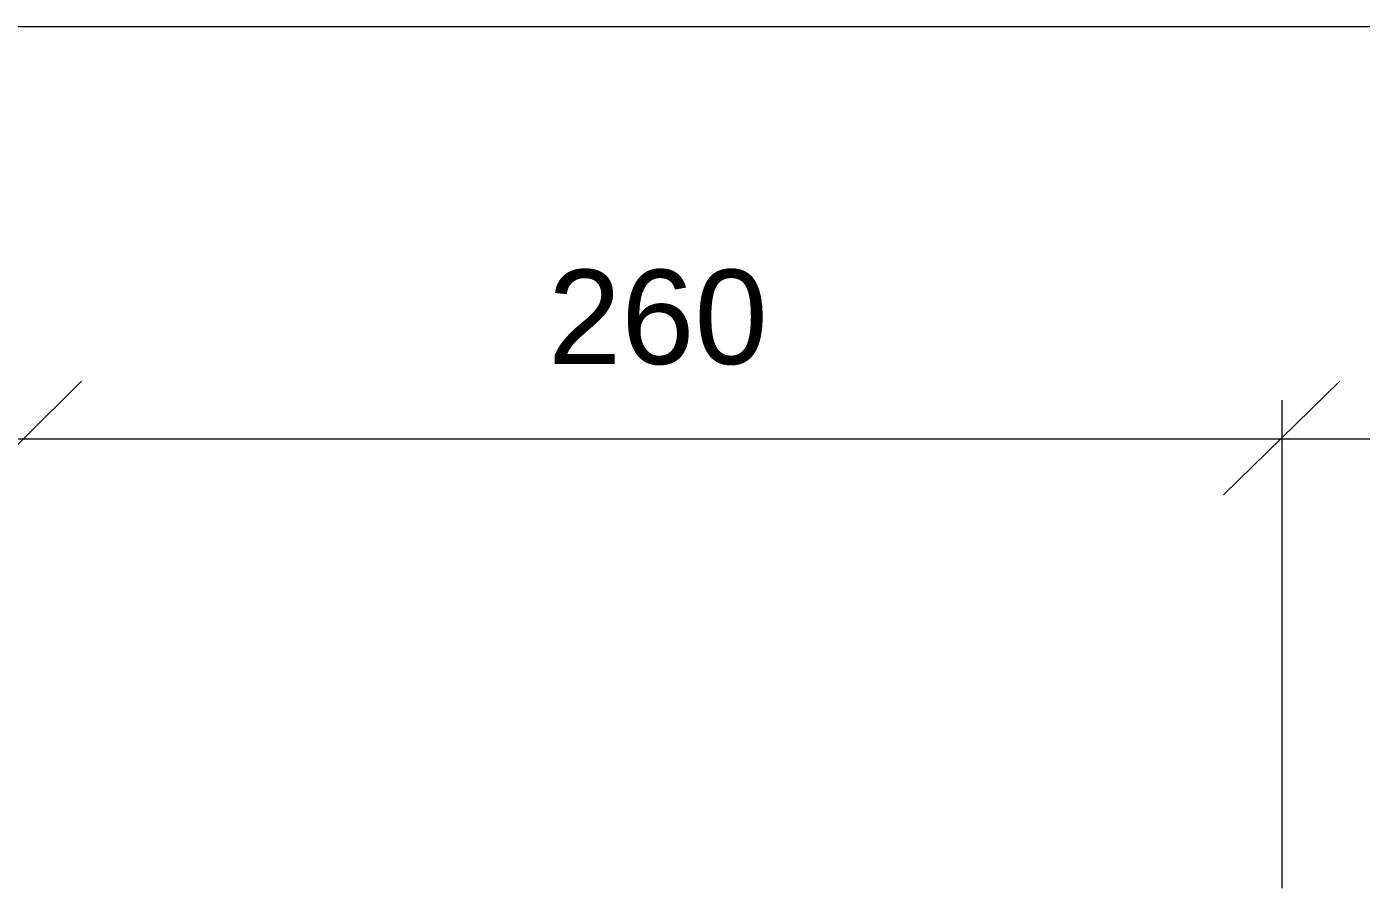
# Model space of a CAD drawing. Header units: millimetres. Extents: x 40 to 176, y -32 to 59.
# Drawn here: x 102.651 to 104.618, y 5.151 to 6.42 of the extents above; entities that cross this region are included whole.
import ezdxf

# ---------------------------------------------------------------- set-up
doc = ezdxf.new("R2010")
doc.units = ezdxf.units.MM
doc.layers.add('15 - Quadro de medição', color=6, linetype='Continuous')
doc.styles.add('Arial0', font='arial.ttf', dxfattribs={"height": 3.14658})

msp = doc.modelspace()

# ---------------------------------------------------------------- linework, layer by layer
at = {"layer": '15 - Quadro de medição', "color": 8, "linetype": 'Continuous', "lineweight": 20, "true_color": 0x000008}
for points in [[(113.8232, 6.4205), (100.7398, 6.4205), (100.7398, 6.4205)], [(102.5625, 5.7305), (102.7315, 5.8981), (102.7315, 5.8981)], [(102.7315, 5.8981), (102.5625, 5.7305), (102.5625, 5.7305)], [(104.4146, 5.7305), (104.5864, 5.8981), (104.5864, 5.8981)], [(104.5864, 5.8981), (104.4146, 5.7305), (104.4146, 5.7305)], [(104.5012, 5.1508), (104.5012, 5.8702), (104.5012, 5.8702)], [(104.5012, 5.1508), (104.5012, 5.8702), (104.5012, 5.8702)], [(102.7022, 5.8129), (100.7398, 5.8129), (100.7398, 5.8129)], [(104.5585, 5.8129), (102.5919, 5.8129), (102.5919, 5.8129)], [(106.4106, 5.8129), (104.444, 5.8129), (104.444, 5.8129)]]:
    msp.add_lwpolyline(points, dxfattribs=at)

# ---------------------------------------------------------------- texts
at = {"layer": '15 - Quadro de medição', "color": 7, "true_color": 0x000007, "style": 'Arial0'}
msp.add_text('260', height=0.13909, dxfattribs=at).set_placement((103.4188, 5.9233))

doc.saveas('drawing.dxf')
